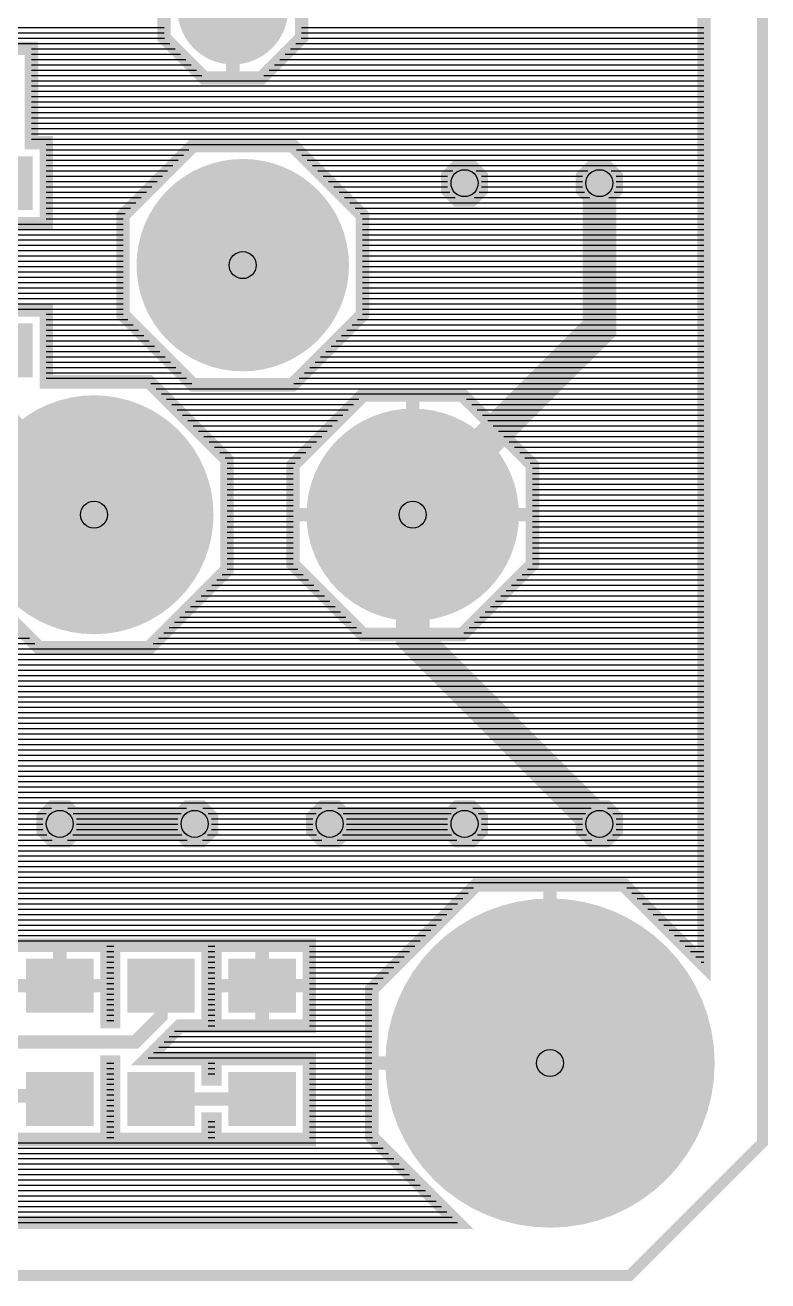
# Model space of a CAD drawing. Header units: inches. Extents: x -1.97 to 1.97, y -1.92 to 2.03.
# Drawn here: x 1.423 to 1.973, y -1.916 to -0.985 of the extents above; entities that cross this region are included whole.
import ezdxf

# ---------------------------------------------------------------- set-up
doc = ezdxf.new("R2010")
doc.units = ezdxf.units.IN
doc.layers.get('0').update_dxf_attribs({"linetype": 'CONTINUOUS'})

# ---------------------------------------------------------------- blocks, each defined once
blk = doc.blocks.new('EPAD')
at = {"const_width": 0.5}
blk.add_lwpolyline([(-0.25, 0, 1), (0.25, 0, 1)], format="xyb", close=True, dxfattribs=at)
blk = doc.blocks.new('RPAD')
blk.add_trace([(-0.5, -0.5), (-0.5, 0.5), (0.5, -0.5), (0.5, 0.5)])

msp = doc.modelspace()

# ---------------------------------------------------------------- linework, layer by layer
for points, const_width in [([(-1.86934, -1.911927), (-1.967765, -1.813502), (-1.967765, 1.926656), (-1.86934, 2.025081), (1.870817, 2.025081), (1.969243, 1.926656), (1.969243, -1.813502), (1.870817, -1.911927), (-1.86934, -1.911927)], 0.008), ([(1.627637, -0.994206), (1.627637, -0.951956), (1.597762, -0.922081), (1.555513, -0.922081), (1.525638, -0.951956), (1.525638, -0.994206), (1.555513, -1.024081), (1.597762, -1.024081), (1.627637, -0.994206)], 0.01), ([(1.925872, -0.957485), (1.925872, -1.681814), (1.866458, -1.6224), (1.757067, -1.6224), (1.679715, -1.699751), (1.679715, -1.809142), (1.74313, -1.872557), (0.54181, -1.872557), (0.605225, -1.809142), (0.605225, -1.699751), (0.527874, -1.6224)], 0.01), ([(1.576637, -1.024081), (1.576637, -0.973081)], 0.01), ([(1.427374, -1.072081), (1.438374, -1.072081), (1.438374, -1.132081), (1.358375, -1.132081), (1.358375, -1.072081), (1.367375, -1.072081), (1.367375, -1.002081), (1.427374, -1.002081), (1.427374, -1.072081)], 0.01), ([(1.62076, -1.074126), (1.547246, -1.074126), (1.495263, -1.126108), (1.495263, -1.199622), (1.547246, -1.251605), (1.62076, -1.251605), (1.672743, -1.199622), (1.672743, -1.126108), (1.62076, -1.074126)], 0.01), ([(1.743197, -1.114581), (1.753552, -1.114581), (1.760875, -1.107259), (1.760875, -1.096904), (1.753552, -1.089581), (1.743197, -1.089581), (1.735875, -1.096904), (1.735875, -1.107259), (1.743197, -1.114581)], 0.01), ([(1.843197, -1.114581), (1.853552, -1.114581), (1.860875, -1.107259), (1.860875, -1.096904), (1.853552, -1.089581), (1.843197, -1.089581), (1.835875, -1.096904), (1.835875, -1.107259), (1.843197, -1.114581)], 0.01), ([(1.709987, -1.347905), (1.848375, -1.209517), (1.848375, -1.102081)], 0.025), ([(1.438374, -1.249322), (1.514601, -1.249322), (1.572349, -1.30707), (1.572349, -1.388739), (1.514601, -1.446487), (1.432933, -1.446487), (1.375185, -1.388739), (1.375185, -1.30707), (1.388149, -1.294106), (1.375875, -1.281832), (1.375875, -1.256081), (1.358375, -1.256081), (1.358375, -1.196081), (1.438374, -1.196081), (1.438374, -1.249322)], 0.01), ([(1.473767, -1.347905), (1.398375, -1.272513), (1.398375, -1.226081)], 0.025), ([(1.746744, -1.259165), (1.67323, -1.259165), (1.621248, -1.311148), (1.621248, -1.384662), (1.67323, -1.436644), (1.746744, -1.436644), (1.798727, -1.384662), (1.798727, -1.311148), (1.746744, -1.259165)], 0.01), ([(1.709987, -1.259165), (1.709987, -1.347905)], 0.01), ([(1.709987, -1.347905), (1.709987, -1.438694), (1.848375, -1.577081)], 0.025), ([(1.621248, -1.347905), (1.709987, -1.347905)], 0.01), ([(1.798727, -1.347905), (1.709987, -1.347905)], 0.01), ([(1.709987, -1.436644), (1.709987, -1.347905)], 0.01), ([(1.443197, -1.589581), (1.453552, -1.589581), (1.460875, -1.582259), (1.460875, -1.571904), (1.453552, -1.564581), (1.443197, -1.564581), (1.435875, -1.571904), (1.435875, -1.582259), (1.443197, -1.589581)], 0.01), ([(1.543197, -1.589581), (1.553552, -1.589581), (1.560875, -1.582259), (1.560875, -1.571904), (1.553552, -1.564581), (1.543197, -1.564581), (1.535875, -1.571904), (1.535875, -1.582259), (1.543197, -1.589581)], 0.01), ([(1.643197, -1.589581), (1.653552, -1.589581), (1.660875, -1.582259), (1.660875, -1.571904), (1.653552, -1.564581), (1.643197, -1.564581), (1.635875, -1.571904), (1.635875, -1.582259), (1.643197, -1.589581)], 0.01), ([(1.743197, -1.589581), (1.753552, -1.589581), (1.760875, -1.582259), (1.760875, -1.571904), (1.753552, -1.564581), (1.743197, -1.564581), (1.735875, -1.571904), (1.735875, -1.582259), (1.743197, -1.589581)], 0.01), ([(1.843197, -1.589581), (1.853552, -1.589581), (1.860875, -1.582259), (1.860875, -1.571904), (1.853552, -1.564581), (1.843197, -1.564581), (1.835875, -1.571904), (1.835875, -1.582259), (1.843197, -1.589581)], 0.01), ([(1.548375, -1.577081), (1.448375, -1.577081)], 0.025), ([(1.748375, -1.577081), (1.648375, -1.577081)], 0.025), ([(1.523375, -1.697081), (1.523375, -1.719753), (1.504338, -1.73879), (0.692943, -1.73879), (0.563277, -1.609124), (0.546233, -1.592081), (0.428375, -1.592081), (0.319023, -1.592081), (0.318375, -1.59273), (0.312785, -1.598319)], 0.01), ([(1.811762, -1.6224), (1.811762, -1.754446)], 0.01), ([(1.413375, -1.811081), (1.483374, -1.811081), (1.483374, -1.75379), (1.488375, -1.75379), (1.488375, -1.811081), (1.558374, -1.811081), (1.558374, -1.796081), (1.563375, -1.796081), (1.563375, -1.811081), (1.633374, -1.811081), (1.633374, -1.751081), (1.563375, -1.751081), (1.563375, -1.766081), (1.558374, -1.766081), (1.558374, -1.751081), (1.513259, -1.751081), (1.53726, -1.727081), (1.558374, -1.727081), (1.558374, -1.667081), (1.488375, -1.667081), (1.488375, -1.723791), (1.483374, -1.723791), (1.483374, -1.667081), (1.413375, -1.667081)], 0.01), ([(1.448375, -1.667081), (1.448375, -1.697081)], 0.01), ([(1.633374, -1.727081), (1.633374, -1.667081), (1.563375, -1.667081), (1.563375, -1.727081), (1.633374, -1.727081)], 0.01), ([(1.598375, -1.667081), (1.598375, -1.697081)], 0.01), ([(1.413375, -1.697081), (1.448375, -1.697081)], 0.01), ([(1.483374, -1.697081), (1.448375, -1.697081)], 0.01), ([(1.563375, -1.697081), (1.598375, -1.697081)], 0.01), ([(1.598375, -1.727081), (1.598375, -1.697081)], 0.01), ([(1.633374, -1.697081), (1.598375, -1.697081)], 0.01), ([(1.679715, -1.754446), (1.811762, -1.754446)], 0.01), ([(1.373375, -1.781081), (1.373375, -1.778716), (1.445285, -1.778716), (1.445574, -1.779005), (1.448375, -1.778716), (1.448375, -1.781081)], 0.01), ([(1.523375, -1.781081), (1.587783, -1.781081), (1.589799, -1.779065), (1.598375, -1.781081)], 0.01)]:
    msp.add_lwpolyline(points, dxfattribs=dict(const_width=const_width))
for points in [[(0.952428, -0.98673), (1.525638, -0.98673)], [(1.627637, -0.98673), (1.925872, -0.98673)], [(0.944554, -0.994604), (1.526036, -0.994604)], [(0.948491, -0.990667), (1.525638, -0.990667)], [(1.627239, -0.994604), (1.925872, -0.994604)], [(1.627637, -0.990667), (1.925872, -0.990667)], [(0.940617, -0.998541), (1.529973, -0.998541)], [(1.427374, -1.002478), (1.53391, -1.002478)], [(1.619365, -1.002478), (1.925872, -1.002478)], [(1.623302, -0.998541), (1.925872, -0.998541)], [(1.427374, -1.006415), (1.537847, -1.006415)], [(1.427374, -1.010352), (1.541784, -1.010352)], [(1.427374, -1.014289), (1.545721, -1.014289)], [(1.607554, -1.014289), (1.925872, -1.014289)], [(1.611491, -1.010352), (1.925872, -1.010352)], [(1.615428, -1.006415), (1.925872, -1.006415)], [(1.427374, -1.018226), (1.549658, -1.018226)], [(1.427374, -1.022163), (1.553595, -1.022163)], [(1.59968, -1.022163), (1.925872, -1.022163)], [(1.603617, -1.018226), (1.925872, -1.018226)], [(1.427374, -1.0261), (1.925872, -1.0261)], [(1.427374, -1.030037), (1.925872, -1.030037)], [(1.427374, -1.033974), (1.925872, -1.033974)], [(1.427374, -1.037911), (1.925872, -1.037911)], [(1.427374, -1.041848), (1.925872, -1.041848)], [(1.427374, -1.045785), (1.925872, -1.045785)], [(1.427374, -1.049722), (1.925872, -1.049722)], [(1.427374, -1.053659), (1.925872, -1.053659)], [(1.427374, -1.057596), (1.925872, -1.057596)], [(1.427374, -1.061533), (1.925872, -1.061533)], [(1.427374, -1.06547), (1.925872, -1.06547)], [(1.427374, -1.069407), (1.925872, -1.069407)], [(1.438374, -1.073344), (1.925872, -1.073344)], [(1.438374, -1.077281), (1.544091, -1.077281)], [(1.623916, -1.077281), (1.925872, -1.077281)], [(1.438374, -1.081218), (1.540154, -1.081218)], [(1.438374, -1.085155), (1.536217, -1.085155)], [(1.438374, -1.089092), (1.53228, -1.089092)], [(1.627853, -1.081218), (1.925872, -1.081218)], [(1.63179, -1.085155), (1.925872, -1.085155)], [(1.635727, -1.089092), (1.925872, -1.089092)], [(1.438374, -1.093029), (1.528343, -1.093029)], [(1.438374, -1.096966), (1.524406, -1.096966)], [(1.639664, -1.093029), (1.739749, -1.093029)], [(1.643601, -1.096966), (1.735875, -1.096966)], [(1.757, -1.093029), (1.839749, -1.093029)], [(1.760875, -1.096966), (1.835875, -1.096966)], [(1.857, -1.093029), (1.925872, -1.093029)], [(1.860875, -1.096966), (1.925872, -1.096966)], [(1.438374, -1.100903), (1.520469, -1.100903)], [(1.438374, -1.10484), (1.516531, -1.10484)], [(1.647538, -1.100903), (1.735875, -1.100903)], [(1.651475, -1.10484), (1.735875, -1.10484)], [(1.760875, -1.100903), (1.835875, -1.100903)], [(1.760875, -1.10484), (1.835875, -1.10484)], [(1.860875, -1.100903), (1.925872, -1.100903)], [(1.860875, -1.10484), (1.925872, -1.10484)], [(1.438374, -1.108777), (1.512594, -1.108777)], [(1.438374, -1.112714), (1.508657, -1.112714)], [(1.438374, -1.116651), (1.50472, -1.116651)], [(1.655412, -1.108777), (1.737393, -1.108777)], [(1.659349, -1.112714), (1.74133, -1.112714)], [(1.663286, -1.116651), (1.925872, -1.116651)], [(1.755419, -1.112714), (1.84133, -1.112714)], [(1.759356, -1.108777), (1.837393, -1.108777)], [(1.855419, -1.112714), (1.925872, -1.112714)], [(1.859356, -1.108777), (1.925872, -1.108777)], [(1.438374, -1.120588), (1.500783, -1.120588)], [(1.438374, -1.124525), (1.496846, -1.124525)], [(1.667223, -1.120588), (1.925872, -1.120588)], [(1.67116, -1.124525), (1.925872, -1.124525)], [(1.288374, -1.132399), (1.495263, -1.132399)], [(1.438374, -1.128462), (1.495263, -1.128462)], [(1.672743, -1.128462), (1.925872, -1.128462)], [(1.672743, -1.132399), (1.925872, -1.132399)], [(1.288374, -1.136336), (1.495263, -1.136336)], [(1.288374, -1.140273), (1.495263, -1.140273)], [(1.288374, -1.14421), (1.495263, -1.14421)], [(1.672743, -1.136336), (1.925872, -1.136336)], [(1.672743, -1.140273), (1.925872, -1.140273)], [(1.672743, -1.14421), (1.925872, -1.14421)], [(1.288374, -1.148147), (1.495263, -1.148147)], [(1.288374, -1.152084), (1.495263, -1.152084)], [(1.672743, -1.148147), (1.925872, -1.148147)], [(1.672743, -1.152084), (1.925872, -1.152084)], [(1.288374, -1.156021), (1.495263, -1.156021)], [(1.288374, -1.159958), (1.495263, -1.159958)], [(1.672743, -1.156021), (1.925872, -1.156021)], [(1.672743, -1.159958), (1.925872, -1.159958)], [(1.288374, -1.163895), (1.495263, -1.163895)], [(1.288374, -1.167832), (1.495263, -1.167832)], [(1.288374, -1.171769), (1.495263, -1.171769)], [(1.672743, -1.163895), (1.925872, -1.163895)], [(1.672743, -1.167832), (1.925872, -1.167832)], [(1.672743, -1.171769), (1.925872, -1.171769)], [(1.288374, -1.175706), (1.495263, -1.175706)], [(1.288374, -1.179643), (1.495263, -1.179643)], [(1.672743, -1.175706), (1.925872, -1.175706)], [(1.672743, -1.179643), (1.925872, -1.179643)], [(0.868374, -1.191454), (1.495263, -1.191454)], [(1.288374, -1.18358), (1.495263, -1.18358)], [(1.288374, -1.187517), (1.495263, -1.187517)], [(1.672743, -1.18358), (1.925872, -1.18358)], [(1.672743, -1.187517), (1.925872, -1.187517)], [(1.672743, -1.191454), (1.925872, -1.191454)], [(0.868374, -1.195391), (1.495263, -1.195391)], [(1.438374, -1.199328), (1.495263, -1.199328)], [(1.672743, -1.195391), (1.925872, -1.195391)], [(1.672743, -1.199328), (1.925872, -1.199328)], [(1.438374, -1.203265), (1.498906, -1.203265)], [(1.438374, -1.207202), (1.502843, -1.207202)], [(1.665163, -1.207202), (1.925872, -1.207202)], [(1.6691, -1.203265), (1.925872, -1.203265)], [(1.438374, -1.211139), (1.50678, -1.211139)], [(1.438374, -1.215076), (1.510717, -1.215076)], [(1.438374, -1.219013), (1.514654, -1.219013)], [(1.653352, -1.219013), (1.925872, -1.219013)], [(1.657289, -1.215076), (1.925872, -1.215076)], [(1.661226, -1.211139), (1.925872, -1.211139)], [(1.438374, -1.22295), (1.518591, -1.22295)], [(1.438374, -1.226887), (1.522528, -1.226887)], [(1.645478, -1.226887), (1.925872, -1.226887)], [(1.649415, -1.22295), (1.925872, -1.22295)], [(1.438374, -1.230824), (1.526465, -1.230824)], [(1.438374, -1.234761), (1.530402, -1.234761)], [(1.637604, -1.234761), (1.925872, -1.234761)], [(1.641541, -1.230824), (1.925872, -1.230824)], [(1.438374, -1.238698), (1.534339, -1.238698)], [(1.438374, -1.242635), (1.538276, -1.242635)], [(1.438374, -1.246572), (1.542213, -1.246572)], [(1.625793, -1.246572), (1.925872, -1.246572)], [(1.62973, -1.242635), (1.925872, -1.242635)], [(1.633667, -1.238698), (1.925872, -1.238698)], [(1.515788, -1.250509), (1.54615, -1.250509)], [(1.519725, -1.254446), (1.925872, -1.254446)], [(1.621856, -1.250509), (1.925872, -1.250509)], [(1.523662, -1.258383), (1.925872, -1.258383)], [(1.527599, -1.26232), (1.670075, -1.26232)], [(1.7499, -1.26232), (1.925872, -1.26232)], [(1.531536, -1.266257), (1.666138, -1.266257)], [(1.535473, -1.270194), (1.662201, -1.270194)], [(1.53941, -1.274131), (1.658264, -1.274131)], [(1.753837, -1.266257), (1.925872, -1.266257)], [(1.757774, -1.270194), (1.925872, -1.270194)], [(1.761711, -1.274131), (1.925872, -1.274131)], [(1.543347, -1.278069), (1.654327, -1.278069)], [(1.547284, -1.282006), (1.65039, -1.282006)], [(1.765648, -1.278069), (1.925872, -1.278069)], [(1.769585, -1.282006), (1.925872, -1.282006)], [(1.551221, -1.285943), (1.646453, -1.285943)], [(1.555158, -1.28988), (1.642516, -1.28988)], [(1.559095, -1.293817), (1.638579, -1.293817)], [(1.773522, -1.285943), (1.925872, -1.285943)], [(1.777459, -1.28988), (1.925872, -1.28988)], [(1.781396, -1.293817), (1.925872, -1.293817)], [(1.563032, -1.297754), (1.634642, -1.297754)], [(1.566969, -1.301691), (1.630705, -1.301691)], [(1.785333, -1.297754), (1.925872, -1.297754)], [(1.78927, -1.301691), (1.925872, -1.301691)], [(1.570906, -1.305628), (1.626768, -1.305628)], [(1.572349, -1.309565), (1.622831, -1.309565)], [(1.793207, -1.305628), (1.925872, -1.305628)], [(1.797144, -1.309565), (1.925872, -1.309565)], [(1.572349, -1.313502), (1.621248, -1.313502)], [(1.572349, -1.317439), (1.621248, -1.317439)], [(1.572349, -1.321376), (1.621248, -1.321376)], [(1.798727, -1.313502), (1.925872, -1.313502)], [(1.798727, -1.317439), (1.925872, -1.317439)], [(1.798727, -1.321376), (1.925872, -1.321376)], [(1.572349, -1.325313), (1.621248, -1.325313)], [(1.572349, -1.32925), (1.621248, -1.32925)], [(1.798727, -1.325313), (1.925872, -1.325313)], [(1.798727, -1.32925), (1.925872, -1.32925)], [(1.572349, -1.333187), (1.621248, -1.333187)], [(1.572349, -1.337124), (1.621248, -1.337124)], [(1.798727, -1.333187), (1.925872, -1.333187)], [(1.798727, -1.337124), (1.925872, -1.337124)], [(1.572349, -1.341061), (1.621248, -1.341061)], [(1.572349, -1.344998), (1.621248, -1.344998)], [(1.572349, -1.348935), (1.621248, -1.348935)], [(1.798727, -1.341061), (1.925872, -1.341061)], [(1.798727, -1.344998), (1.925872, -1.344998)], [(1.798727, -1.348935), (1.925872, -1.348935)], [(1.572349, -1.352872), (1.621248, -1.352872)], [(1.572349, -1.356809), (1.621248, -1.356809)], [(1.798727, -1.352872), (1.925872, -1.352872)], [(1.798727, -1.356809), (1.925872, -1.356809)], [(1.572349, -1.360746), (1.621248, -1.360746)], [(1.572349, -1.364683), (1.621248, -1.364683)], [(1.798727, -1.360746), (1.925872, -1.360746)], [(1.798727, -1.364683), (1.925872, -1.364683)], [(1.572349, -1.36862), (1.621248, -1.36862)], [(1.572349, -1.372557), (1.621248, -1.372557)], [(1.572349, -1.376494), (1.621248, -1.376494)], [(1.798727, -1.36862), (1.925872, -1.36862)], [(1.798727, -1.372557), (1.925872, -1.372557)], [(1.798727, -1.376494), (1.925872, -1.376494)], [(1.572349, -1.380431), (1.621248, -1.380431)], [(1.572349, -1.384368), (1.621248, -1.384368)], [(1.798727, -1.380431), (1.925872, -1.380431)], [(1.798727, -1.384368), (1.925872, -1.384368)], [(1.564909, -1.396179), (1.632765, -1.396179)], [(1.568846, -1.392242), (1.628828, -1.392242)], [(1.572349, -1.388305), (1.624891, -1.388305)], [(1.78721, -1.396179), (1.925872, -1.396179)], [(1.791147, -1.392242), (1.925872, -1.392242)], [(1.795084, -1.388305), (1.925872, -1.388305)], [(1.557035, -1.404053), (1.640639, -1.404053)], [(1.560972, -1.400116), (1.636702, -1.400116)], [(1.779336, -1.404053), (1.925872, -1.404053)], [(1.783273, -1.400116), (1.925872, -1.400116)], [(1.549161, -1.411927), (1.648513, -1.411927)], [(1.553098, -1.40799), (1.644576, -1.40799)], [(1.771462, -1.411927), (1.925872, -1.411927)], [(1.775399, -1.40799), (1.925872, -1.40799)], [(1.53735, -1.423738), (1.660324, -1.423738)], [(1.541287, -1.419801), (1.656387, -1.419801)], [(1.545224, -1.415864), (1.65245, -1.415864)], [(1.759651, -1.423738), (1.925872, -1.423738)], [(1.763588, -1.419801), (1.925872, -1.419801)], [(1.767525, -1.415864), (1.925872, -1.415864)], [(1.529476, -1.431612), (1.668198, -1.431612)], [(1.533413, -1.427675), (1.664261, -1.427675)], [(1.751777, -1.431612), (1.925872, -1.431612)], [(1.755714, -1.427675), (1.925872, -1.427675)], [(0.598374, -1.439486), (1.425931, -1.439486)], [(1.521602, -1.439486), (1.925872, -1.439486)], [(1.525539, -1.435549), (1.672135, -1.435549)], [(1.74784, -1.435549), (1.925872, -1.435549)], [(1.03782, -1.443423), (1.429869, -1.443423)], [(1.041757, -1.44736), (1.925872, -1.44736)], [(1.045694, -1.451297), (1.925872, -1.451297)], [(1.517665, -1.443423), (1.925872, -1.443423)], [(1.049631, -1.455234), (1.925872, -1.455234)], [(1.053568, -1.459171), (1.925872, -1.459171)], [(1.057505, -1.463108), (1.925872, -1.463108)], [(1.356016, -1.467045), (1.925872, -1.467045)], [(1.359953, -1.470982), (1.925872, -1.470982)], [(1.360875, -1.474919), (1.925872, -1.474919)], [(1.360875, -1.478856), (1.925872, -1.478856)], [(1.356404, -1.48673), (1.925872, -1.48673)], [(1.360341, -1.482793), (1.925872, -1.482793)], [(1.060874, -1.490667), (1.925872, -1.490667)], [(1.060874, -1.494604), (1.925872, -1.494604)], [(1.060874, -1.498541), (1.925872, -1.498541)], [(1.221766, -1.502478), (1.925872, -1.502478)], [(1.225703, -1.506415), (1.925872, -1.506415)], [(1.22964, -1.510352), (1.925872, -1.510352)], [(1.233577, -1.514289), (1.925872, -1.514289)], [(1.237514, -1.518226), (1.925872, -1.518226)], [(1.241451, -1.522163), (1.925872, -1.522163)], [(1.245388, -1.5261), (1.925872, -1.5261)], [(1.249325, -1.530037), (1.925872, -1.530037)], [(1.253262, -1.533974), (1.925872, -1.533974)], [(1.257199, -1.537911), (1.925872, -1.537911)], [(1.261136, -1.541848), (1.925872, -1.541848)], [(1.262374, -1.545785), (1.925872, -1.545785)], [(1.262374, -1.549722), (1.925872, -1.549722)], [(1.262374, -1.553659), (1.925872, -1.553659)], [(1.262374, -1.557596), (1.925872, -1.557596)], [(1.262374, -1.561533), (1.925872, -1.561533)], [(1.354441, -1.56547), (1.442308, -1.56547)], [(1.358378, -1.569407), (1.438371, -1.569407)], [(1.360875, -1.573344), (1.435875, -1.573344)], [(1.454441, -1.56547), (1.542308, -1.56547)], [(1.458378, -1.569407), (1.538371, -1.569407)], [(1.460875, -1.573344), (1.535875, -1.573344)], [(1.554441, -1.56547), (1.642308, -1.56547)], [(1.558378, -1.569407), (1.638371, -1.569407)], [(1.560875, -1.573344), (1.635875, -1.573344)], [(1.654441, -1.56547), (1.742308, -1.56547)], [(1.658378, -1.569407), (1.738371, -1.569407)], [(1.660875, -1.573344), (1.735875, -1.573344)], [(1.754441, -1.56547), (1.842308, -1.56547)], [(1.758378, -1.569407), (1.838371, -1.569407)], [(1.760875, -1.573344), (1.835875, -1.573344)], [(1.854441, -1.56547), (1.925872, -1.56547)], [(1.858378, -1.569407), (1.925872, -1.569407)], [(1.860875, -1.573344), (1.925872, -1.573344)], [(1.360875, -1.577281), (1.435875, -1.577281)], [(1.360875, -1.581218), (1.435875, -1.581218)], [(1.460875, -1.577281), (1.535875, -1.577281)], [(1.460875, -1.581218), (1.535875, -1.581218)], [(1.560875, -1.577281), (1.635875, -1.577281)], [(1.560875, -1.581218), (1.635875, -1.581218)], [(1.660875, -1.577281), (1.735875, -1.577281)], [(1.660875, -1.581218), (1.735875, -1.581218)], [(1.760875, -1.577281), (1.835875, -1.577281)], [(1.760875, -1.581218), (1.835875, -1.581218)], [(1.860875, -1.577281), (1.925872, -1.577281)], [(1.860875, -1.581218), (1.925872, -1.581218)], [(1.354041, -1.589092), (1.442708, -1.589092)], [(1.357978, -1.585155), (1.438771, -1.585155)], [(1.454041, -1.589092), (1.542708, -1.589092)], [(1.457978, -1.585155), (1.538771, -1.585155)], [(1.554041, -1.589092), (1.642708, -1.589092)], [(1.557978, -1.585155), (1.638771, -1.585155)], [(1.654041, -1.589092), (1.742708, -1.589092)], [(1.657978, -1.585155), (1.738771, -1.585155)], [(1.754041, -1.589092), (1.842708, -1.589092)], [(1.757978, -1.585155), (1.838771, -1.585155)], [(1.854041, -1.589092), (1.925872, -1.589092)], [(1.857978, -1.585155), (1.925872, -1.585155)], [(1.262374, -1.593029), (1.925872, -1.593029)], [(1.262374, -1.596966), (1.925872, -1.596966)], [(1.262374, -1.600903), (1.925872, -1.600903)], [(1.254673, -1.608777), (1.925872, -1.608777)], [(1.25861, -1.60484), (1.925872, -1.60484)], [(1.246799, -1.616651), (1.925872, -1.616651)], [(1.250736, -1.612714), (1.925872, -1.612714)], [(1.234988, -1.628462), (1.751004, -1.628462)], [(1.238925, -1.624525), (1.754941, -1.624525)], [(1.242862, -1.620588), (1.925872, -1.620588)], [(1.868583, -1.624525), (1.925872, -1.624525)], [(1.87252, -1.628462), (1.925872, -1.628462)], [(1.227114, -1.636336), (1.74313, -1.636336)], [(1.231051, -1.632399), (1.747067, -1.632399)], [(1.876457, -1.632399), (1.925872, -1.632399)], [(1.880394, -1.636336), (1.925872, -1.636336)], [(0.661717, -1.64421), (1.735256, -1.64421)], [(1.223177, -1.640273), (1.739193, -1.640273)], [(1.884331, -1.640273), (1.925872, -1.640273)], [(1.888269, -1.64421), (1.925872, -1.64421)], [(0.665654, -1.648147), (1.731319, -1.648147)], [(0.669591, -1.652084), (1.727382, -1.652084)], [(0.673528, -1.656021), (1.723445, -1.656021)], [(1.892206, -1.648147), (1.925872, -1.648147)], [(1.896143, -1.652084), (1.925872, -1.652084)], [(1.90008, -1.656021), (1.925872, -1.656021)], [(0.677465, -1.659958), (1.719508, -1.659958)], [(0.681402, -1.663895), (1.715571, -1.663895)], [(1.904017, -1.659958), (1.925872, -1.659958)], [(1.907954, -1.663895), (1.925872, -1.663895)], [(1.483374, -1.667832), (1.488375, -1.667832)], [(1.483374, -1.671769), (1.488375, -1.671769)], [(1.483374, -1.675706), (1.488375, -1.675706)], [(1.558374, -1.667832), (1.563375, -1.667832)], [(1.558374, -1.671769), (1.563375, -1.671769)], [(1.558374, -1.675706), (1.563375, -1.675706)], [(1.633374, -1.667832), (1.711634, -1.667832)], [(1.633374, -1.671769), (1.707697, -1.671769)], [(1.633374, -1.675706), (1.70376, -1.675706)], [(1.911891, -1.667832), (1.925872, -1.667832)], [(1.915828, -1.671769), (1.925872, -1.671769)], [(1.919765, -1.675706), (1.925872, -1.675706)], [(1.483374, -1.679643), (1.488375, -1.679643)], [(1.483374, -1.68358), (1.488375, -1.68358)], [(1.558374, -1.679643), (1.563375, -1.679643)], [(1.558374, -1.68358), (1.563375, -1.68358)], [(1.633374, -1.679643), (1.699823, -1.679643)], [(1.633374, -1.68358), (1.695886, -1.68358)], [(1.923702, -1.679643), (1.925872, -1.679643)], [(1.483374, -1.687517), (1.488375, -1.687517)], [(1.483374, -1.691454), (1.488375, -1.691454)], [(1.558374, -1.687517), (1.563375, -1.687517)], [(1.558374, -1.691454), (1.563375, -1.691454)], [(1.633374, -1.687517), (1.691949, -1.687517)], [(1.633374, -1.691454), (1.688012, -1.691454)], [(1.483374, -1.695391), (1.488375, -1.695391)], [(1.483374, -1.699328), (1.488375, -1.699328)], [(1.483374, -1.703265), (1.488375, -1.703265)], [(1.558374, -1.695391), (1.563375, -1.695391)], [(1.558374, -1.699328), (1.563375, -1.699328)], [(1.558374, -1.703265), (1.563375, -1.703265)], [(1.633374, -1.695391), (1.684075, -1.695391)], [(1.633374, -1.699328), (1.680138, -1.699328)], [(1.633374, -1.703265), (1.679715, -1.703265)], [(1.483374, -1.707202), (1.488375, -1.707202)], [(1.483374, -1.711139), (1.488375, -1.711139)], [(1.558374, -1.707202), (1.563375, -1.707202)], [(1.558374, -1.711139), (1.563375, -1.711139)], [(1.633374, -1.707202), (1.679715, -1.707202)], [(1.633374, -1.711139), (1.679715, -1.711139)], [(1.483374, -1.715076), (1.488375, -1.715076)], [(1.483374, -1.719013), (1.488375, -1.719013)], [(1.558374, -1.715076), (1.563375, -1.715076)], [(1.558374, -1.719013), (1.563375, -1.719013)], [(1.633374, -1.715076), (1.679715, -1.715076)], [(1.633374, -1.719013), (1.679715, -1.719013)], [(1.483374, -1.72295), (1.488375, -1.72295)], [(1.533516, -1.730824), (1.679715, -1.730824)], [(1.558374, -1.72295), (1.563375, -1.72295)], [(1.558374, -1.726887), (1.563375, -1.726887)], [(1.633374, -1.72295), (1.679715, -1.72295)], [(1.633374, -1.726887), (1.679715, -1.726887)], [(1.525642, -1.738698), (1.679715, -1.738698)], [(1.529579, -1.734761), (1.679715, -1.734761)], [(1.517768, -1.746572), (1.679715, -1.746572)], [(1.521705, -1.742635), (1.679715, -1.742635)], [(1.483374, -1.754446), (1.488375, -1.754446)], [(1.483374, -1.758383), (1.488375, -1.758383)], [(1.513831, -1.750509), (1.679715, -1.750509)], [(1.558374, -1.754446), (1.563375, -1.754446)], [(1.558374, -1.758383), (1.563375, -1.758383)], [(1.633374, -1.754446), (1.679715, -1.754446)], [(1.633374, -1.758383), (1.679715, -1.758383)], [(1.483374, -1.76232), (1.488375, -1.76232)], [(1.483374, -1.766257), (1.488375, -1.766257)], [(1.558374, -1.76232), (1.563375, -1.76232)], [(1.633374, -1.76232), (1.679715, -1.76232)], [(1.633374, -1.766257), (1.679715, -1.766257)], [(1.483374, -1.770194), (1.488375, -1.770194)], [(1.483374, -1.774131), (1.488375, -1.774131)], [(1.483374, -1.778069), (1.488375, -1.778069)], [(1.633374, -1.770194), (1.679715, -1.770194)], [(1.633374, -1.774131), (1.679715, -1.774131)], [(1.633374, -1.778069), (1.679715, -1.778069)], [(1.483374, -1.782006), (1.488375, -1.782006)], [(1.483374, -1.785943), (1.488375, -1.785943)], [(1.633374, -1.782006), (1.679715, -1.782006)], [(1.633374, -1.785943), (1.679715, -1.785943)], [(1.483374, -1.78988), (1.488375, -1.78988)], [(1.483374, -1.793817), (1.488375, -1.793817)], [(1.633374, -1.78988), (1.679715, -1.78988)], [(1.633374, -1.793817), (1.679715, -1.793817)], [(1.483374, -1.797754), (1.488375, -1.797754)], [(1.483374, -1.801691), (1.488375, -1.801691)], [(1.483374, -1.805628), (1.488375, -1.805628)], [(1.558374, -1.797754), (1.563375, -1.797754)], [(1.558374, -1.801691), (1.563375, -1.801691)], [(1.558374, -1.805628), (1.563375, -1.805628)], [(1.633374, -1.797754), (1.679715, -1.797754)], [(1.633374, -1.801691), (1.679715, -1.801691)], [(1.633374, -1.805628), (1.679715, -1.805628)], [(0.600865, -1.813502), (1.684075, -1.813502)], [(1.483374, -1.809565), (1.488375, -1.809565)], [(1.558374, -1.809565), (1.563375, -1.809565)], [(1.633374, -1.809565), (1.680138, -1.809565)], [(0.592991, -1.821376), (1.691949, -1.821376)], [(0.596928, -1.817439), (1.688012, -1.817439)], [(0.58118, -1.833187), (1.70376, -1.833187)], [(0.585117, -1.82925), (1.699823, -1.82925)], [(0.589054, -1.825313), (1.695886, -1.825313)], [(0.573306, -1.841061), (1.711634, -1.841061)], [(0.577243, -1.837124), (1.707697, -1.837124)], [(0.565432, -1.848935), (1.719508, -1.848935)], [(0.569369, -1.844998), (1.715571, -1.844998)], [(0.553621, -1.860746), (1.731319, -1.860746)], [(0.557558, -1.856809), (1.727382, -1.856809)], [(0.561495, -1.852872), (1.723445, -1.852872)], [(0.545747, -1.86862), (1.739193, -1.86862)], [(0.549684, -1.864683), (1.735256, -1.864683)], [(0.54181, -1.872557), (1.74313, -1.872557)]]:
    msp.add_lwpolyline(points)
for centre in [(1.748375, -1.102081), (1.848375, -1.102081), (1.584003, -1.162865), (1.473767, -1.347905), (1.709987, -1.347905), (1.448375, -1.577081), (1.548375, -1.577081), (1.648375, -1.577081), (1.748375, -1.577081), (1.848375, -1.577081), (1.811762, -1.754447)]:
    msp.add_circle(centre, 0.01)

# ---------------------------------------------------------------- block references
for p, xscale, yscale in [((1.576637, -0.973081), 0.082, 0.082), ((1.584003, -1.162865), 0.15748, 0.15748), ((1.748375, -1.102081), 0.03, 0.03), ((1.848375, -1.102081), 0.03, 0.03), ((1.473767, -1.347905), 0.177165, 0.177165), ((1.709987, -1.347905), 0.15748, 0.15748), ((1.448375, -1.577081), 0.03, 0.03), ((1.548375, -1.577081), 0.03, 0.03), ((1.648375, -1.577081), 0.03, 0.03), ((1.748375, -1.577081), 0.03, 0.03), ((1.848375, -1.577081), 0.03, 0.03), ((1.811762, -1.754446), 0.244094, 0.244094)]:
    msp.add_blockref('EPAD', p, dxfattribs=dict(xscale=xscale, yscale=yscale))
at = {"xscale": 0.04}
for p, yscale, rotation in [((1.398375, -1.102081), 0.06, 90), ((1.398375, -1.226081), 0.06, 90), ((1.448375, -1.697081), 0.05, 90), ((1.523375, -1.697081), 0.05, 270), ((1.598375, -1.697081), 0.05, 90), ((1.448375, -1.781081), 0.05, 90), ((1.523375, -1.781081), 0.05, 270), ((1.598375, -1.781081), 0.05, 90)]:
    msp.add_blockref('RPAD', p, dxfattribs=dict(at, yscale=yscale, rotation=rotation))

doc.saveas('drawing.dxf')
